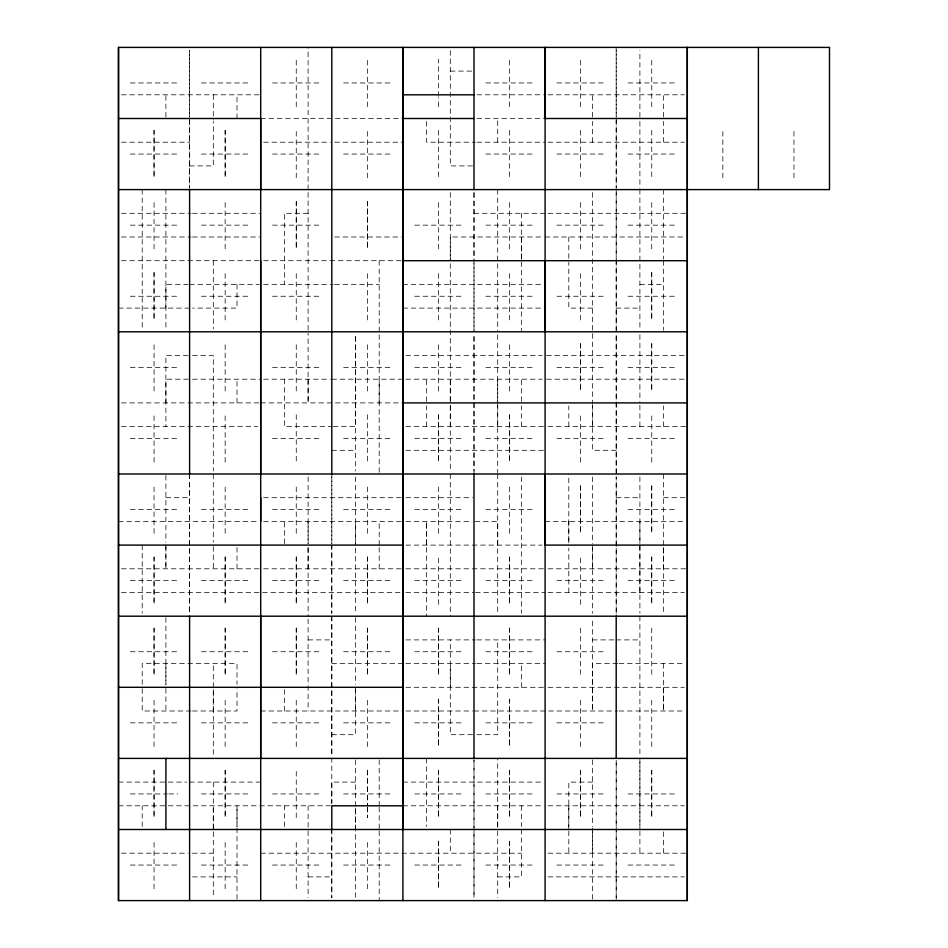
<?xml version="1.0" encoding="UTF-8"?>
<svg xmlns="http://www.w3.org/2000/svg" width="948" height="948" viewBox="0 0 948 948"><rect width="100%" height="100%" fill="white"/><g stroke="black" fill="none" stroke-linecap="round" stroke-linejoin="round"><path stroke-width="0.71" stroke-dasharray="4.74 3.56" d="M142.2 826.538L142.2 805.8M142.2 688.781L142.2 711L191.081 711M142.2 684.337L142.2 663.6L237 663.6L237 684.337M154.05 888.75L154.05 841.35M154.05 746.55L154.05 699.15M154.05 533.25L154.05 485.85M154.05 462.15L154.05 414.75M154.05 391.05L154.05 343.65M154.05 248.85L154.05 201.45M165.9 663.6L165.9 711M165.9 546.581L165.9 568.8L165.9 543.619M165.9 402.9L165.9 379.2L191.081 379.2M165.9 308.1L165.9 284.4L188.119 284.4M165.9 117.019L165.9 94.8M189.6 474L189.6 613.273L189.6 475.481M213.3 829.5L213.3 805.8M213.3 711L213.3 688.781L213.3 755.438M213.3 687.3L213.3 663.6M225.15 888.75L225.15 841.35M225.15 746.55L225.15 699.15M225.15 533.25L225.15 485.85M225.15 462.15L225.15 414.75M225.15 391.05L225.15 343.65M225.15 319.95L225.15 272.55M225.15 248.85L225.15 201.45M237 568.8L237 546.581M237 402.9L237 379.2M237 284.4L237 308.1L192.562 308.1M237 118.5L237 94.8M284.4 826.538L284.4 805.8M284.4 711L284.4 688.781M284.4 543.619L284.4 521.4M284.4 379.2L284.4 426.6L331.8 426.6M296.25 888.75L296.25 841.35M296.25 817.65L296.25 770.25M296.25 746.55L296.25 699.15M296.25 533.25L296.25 485.85M296.25 391.05L296.25 343.65M296.25 319.95L296.25 272.55M296.25 177.75L296.25 130.35M296.25 106.65L296.25 59.25M308.1 568.8L308.1 545.1M308.1 543.702L308.1 521.4M308.1 379.2L308.1 402.9L308.1 333.281M308.1 189.6L308.1 47.4M331.8 803.845L331.8 758.4M331.8 616.2L331.8 755.438L331.8 617.681M331.8 476.963L331.8 543.619L331.8 474M355.5 829.5L355.5 807.281M355.5 711L355.5 687.3M355.5 545.1L355.5 521.4M367.35 888.75L367.35 841.35M367.35 746.55L367.35 699.15M367.35 533.25L367.35 485.85M367.35 391.05L367.35 343.65M367.35 319.95L367.35 272.55M367.35 177.75L367.35 130.35M367.35 106.65L367.35 59.25M379.2 568.8L379.2 546.581M379.2 545.1L379.2 521.4M379.2 402.9L379.2 379.2M426.6 545.1L426.6 521.4L426.6 616.2M426.6 426.6L426.6 405.863M426.6 401.419L426.6 379.2M426.6 121.463L426.6 142.2L475.481 142.2M438.45 604.35L438.45 556.95M438.45 533.25L438.45 485.85M438.45 391.05L438.45 343.65M438.45 319.95L438.45 272.55M438.45 248.85L438.45 201.45M438.45 106.65L438.45 97.763M438.45 96.281L438.45 59.25M450.3 687.3L450.3 663.6M450.3 426.6L450.3 402.9M450.3 401.502L450.3 379.2M450.3 259.302L450.3 237L543.619 237M474 474L474 334.762L474 471.097M474 330.331L474 189.6M497.7 826.538L497.7 758.4M497.7 545.1L497.7 521.4L472.519 521.4M497.7 426.6L497.7 379.2M497.7 142.2L497.7 118.5M509.55 533.25L509.55 485.85M509.55 391.05L509.55 343.65M509.55 319.95L509.55 272.55M509.55 248.85L509.55 201.45M509.55 106.65L509.55 59.25M521.4 687.3L521.4 663.6M521.4 426.6L521.4 405.863M521.4 401.419L521.4 379.2M521.4 237L521.4 331.8M568.8 826.538L568.8 805.8M568.8 592.5L568.8 548.062M568.8 521.4L568.8 543.619L568.8 474M568.8 426.6L568.8 405.863M580.65 746.55L580.65 699.15M580.65 604.35L580.65 556.95M580.65 462.15L580.65 414.75M580.65 319.95L580.65 272.55M580.65 248.85L580.65 201.45M580.65 106.65L580.65 59.25M592.5 853.2L592.5 830.981M592.5 568.8L592.5 548.062M592.5 426.6L592.5 402.9M592.5 142.2L592.5 121.463M592.5 117.019L592.5 94.8M616.2 900.6L616.2 759.881L616.2 897.638M616.2 613.297L616.2 548.003M616.2 546.581L616.2 476.963L616.2 616.2M616.2 474L616.2 334.703M616.2 330.354L616.2 189.6L616.2 259.219M616.2 50.363L616.2 117.019L616.2 47.4M639.9 829.5L639.9 758.4L639.9 826.538M639.9 592.5L639.9 521.4M639.9 426.6L639.9 402.9M639.9 117.019L639.9 50.363M651.75 746.55L651.75 699.15M651.75 462.15L651.75 414.75M651.75 248.85L651.75 201.45M651.75 106.65L651.75 59.25M663.6 853.2L663.6 830.981M663.6 663.6L663.6 711L663.6 687.3M663.6 568.8L663.6 545.1M663.6 426.6L663.6 405.863M663.6 142.2L663.6 121.463M663.6 117.019L663.6 94.8M722.85 177.75L722.85 130.35M793.95 177.75L793.95 130.35M450.3 71.1L472.519 71.1M130.35 82.95L177.75 82.95M201.45 82.95L248.85 82.95M272.55 82.95L319.95 82.95M343.65 82.95L391.05 82.95M485.85 82.95L533.25 82.95M556.95 82.95L604.35 82.95M628.05 82.95L675.45 82.95M121.463 94.8L259.219 94.8M476.963 94.8L543.619 94.8M548.062 94.8L684.337 94.8M260.7 118.5L402.9 118.5M476.963 118.5L545.1 118.5M121.463 142.2L189.6 142.2M263.663 142.2L330.319 142.2M334.762 142.2L402.9 142.2M476.963 142.2L545.1 142.2M548.062 142.2L684.337 142.2M130.35 154.05L177.75 154.05M201.45 154.05L248.85 154.05M272.55 154.05L319.95 154.05M343.65 154.05L391.05 154.05M485.85 154.05L533.25 154.05M556.95 154.05L604.35 154.05M628.05 154.05L675.45 154.05M189.6 165.9L213.3 165.9L213.3 121.463M472.519 165.9L450.3 165.9L450.3 50.363M121.463 213.3L191.081 213.3M192.562 213.3L260.7 213.3M308.1 213.3L284.4 213.3L284.4 284.4M474 213.3L545.1 213.3M548.062 213.3L687.3 213.3M130.35 225.15L177.75 225.15M201.45 225.15L248.85 225.15M272.55 225.15L319.95 225.15M414.75 225.15L462.15 225.15M485.85 225.15L533.25 225.15M556.95 225.15L604.35 225.15M628.05 225.15L675.45 225.15M121.463 237L191.081 237M192.562 237L260.7 237M334.762 237L401.419 237M545.1 237L684.337 237M121.463 260.7L260.7 260.7M263.603 260.7L402.9 260.7M189.6 284.4L259.219 284.4M263.663 284.4L333.281 284.4M334.762 284.4L379.2 284.4M402.9 284.4L543.619 284.4M639.9 284.4L663.6 284.4M130.35 296.25L177.75 296.25M201.45 296.25L248.85 296.25M272.55 296.25L319.95 296.25M414.75 296.25L462.15 296.25M485.85 296.25L533.25 296.25M556.95 296.25L604.35 296.25M628.05 296.25L675.45 296.25M118.5 308.1L191.081 308.1M402.9 308.1L543.619 308.1M592.5 308.1L568.8 308.1L568.8 262.181M616.2 308.1L639.9 308.1M188.119 355.5L165.9 355.5L165.9 426.6M192.562 355.5L213.3 355.5L213.3 471.038M405.863 355.5L542.138 355.5M546.581 355.5L687.3 355.5M130.35 367.35L177.75 367.35M272.55 367.35L319.95 367.35M343.65 367.35L391.05 367.35M414.75 367.35L462.15 367.35M485.85 367.35L533.25 367.35M556.95 367.35L604.35 367.35M628.05 367.35L675.45 367.35M192.562 379.2L260.7 379.2M263.663 379.2L330.319 379.2M331.8 379.2L402.9 379.2M405.863 379.2L542.138 379.2M546.581 379.2L687.3 379.2M121.463 402.9L259.219 402.9M260.7 402.9L402.9 402.9M121.463 426.6L257.738 426.6M333.281 426.6L355.5 426.6L355.5 334.762L355.5 471.038M405.863 426.6L545.1 426.6M548.062 426.6L687.3 426.6M130.35 438.45L177.75 438.45M272.55 438.45L319.95 438.45M343.65 438.45L391.05 438.45M414.75 438.45L462.15 438.45M485.85 438.45L533.25 438.45M556.95 438.45L604.35 438.45M628.05 438.45L675.45 438.45M331.8 450.3L355.5 450.3M405.863 450.3L545.1 450.3M616.2 450.3L592.5 450.3L592.5 405.863M165.9 497.7L189.6 497.7M263.663 497.7L402.9 497.7M405.863 497.7L472.519 497.7M616.2 497.7L639.9 497.7M663.6 497.7L687.3 497.7M130.35 509.55L177.75 509.55M201.45 509.55L248.85 509.55M272.55 509.55L319.95 509.55M343.65 509.55L391.05 509.55M414.75 509.55L462.15 509.55M485.85 509.55L533.25 509.55M628.05 509.55L675.45 509.55M118.5 521.4L259.219 521.4M263.663 521.4L402.9 521.4M405.863 521.4L471.038 521.4M545.1 521.4L684.337 521.4M405.863 545.1L542.138 545.1M121.463 568.8L260.7 568.8M263.663 568.8L402.9 568.8M405.863 568.8L545.1 568.8M548.062 568.8L687.3 568.8M130.35 580.65L177.75 580.65M201.45 580.65L248.85 580.65M272.55 580.65L319.95 580.65M343.65 580.65L391.05 580.65M414.75 580.65L462.15 580.65M485.85 580.65L533.25 580.65M556.95 580.65L604.35 580.65M628.05 580.65L675.45 580.65M121.463 592.5L399.938 592.5M405.863 592.5L474 592.5M475.481 592.5L545.1 592.5M548.062 592.5L684.337 592.5M308.1 639.9L331.8 639.9M405.863 639.9L475.481 639.9M476.963 639.9L545.1 639.9M592.5 639.9L614.719 639.9M616.2 639.9L639.9 639.9M130.35 651.75L177.75 651.75M201.45 651.75L248.85 651.75M272.55 651.75L319.95 651.75M343.65 651.75L391.05 651.75M414.75 651.75L462.15 651.75M485.85 651.75L533.25 651.75M556.95 651.75L604.35 651.75M331.8 663.6L402.9 663.6M405.863 663.6L475.481 663.6M476.963 663.6L545.1 663.6M617.681 663.6L592.5 663.6L592.5 711L592.5 617.681M619.163 663.6L684.337 663.6M405.863 687.3L545.1 687.3M548.062 687.3L684.337 687.3M192.562 711L237 711L237 688.781M260.7 711L402.9 711M405.863 711L472.519 711M474 711L617.681 711M619.163 711L684.337 711M130.35 722.85L177.75 722.85M201.45 722.85L248.85 722.85M272.55 722.85L319.95 722.85M343.65 722.85L391.05 722.85M414.75 722.85L462.15 722.85M485.85 722.85L533.25 722.85M556.95 722.85L604.35 722.85M331.8 734.7L355.5 734.7L355.5 685.819M472.519 734.7L450.3 734.7L450.3 639.9M476.963 734.7L497.7 734.7L497.7 639.9M118.5 782.1L186.638 782.1M189.6 782.1L260.7 782.1M355.5 782.1L331.8 782.1L331.8 802.838M402.9 782.1L543.619 782.1M592.5 782.1L568.8 782.1L568.8 829.5M130.35 793.95L167.381 793.95M168.863 793.95L177.75 793.95M201.45 793.95L248.85 793.95M272.55 793.95L319.95 793.95M343.65 793.95L391.05 793.95M414.75 793.95L462.15 793.95M485.85 793.95L533.25 793.95M556.95 793.95L604.35 793.95M628.05 793.95L675.45 793.95M118.5 805.8L330.402 805.8M402.9 805.8L543.619 805.8M548.062 805.8L684.337 805.8M121.463 853.2L188.119 853.2M192.385 853.2L213.3 853.2M260.7 853.2L521.4 853.2M548.062 853.2L687.3 853.2M130.35 865.05L177.75 865.05M201.45 865.05L248.85 865.05M272.55 865.05L319.95 865.05M343.65 865.05L391.05 865.05M414.75 865.05L462.15 865.05M485.85 865.05L533.25 865.05M556.95 865.05L604.35 865.05M628.05 865.05L675.45 865.05M192.562 876.9L237 876.9M308.1 876.9L331.8 876.9M497.7 876.9L521.4 876.9L521.4 828.019M548.062 876.9L684.337 876.9M663.6 189.6L663.6 259.219M663.6 260.7L663.6 330.319M663.6 474L663.6 613.238M651.75 130.35L651.75 177.75M651.75 628.05L651.75 675.45M639.9 121.463L639.9 188.119M639.9 189.6L639.9 330.319M639.9 334.762L639.9 401.419M639.9 476.963L639.9 543.619M639.9 545.1L639.9 613.238M639.9 616.2L639.9 755.438M639.9 830.981L639.9 853.2M616.2 260.7L616.2 472.531M592.5 192.562L592.5 404.381M592.5 476.963L592.5 543.619M592.5 545.1L592.5 613.238M592.5 759.881L592.5 826.538M592.5 828.019L592.5 900.6M580.65 130.35L580.65 177.75M580.65 628.05L580.65 675.45M568.8 237L568.8 260.7M568.8 830.981L568.8 853.2M521.4 213.3L521.4 259.219M521.4 476.963L521.4 613.238M521.4 805.8L521.4 826.538M509.55 130.35L509.55 177.75M497.7 189.6L497.7 262.181M497.7 263.663L497.7 331.8M497.7 334.762L497.7 401.419M497.7 402.9L497.7 472.519M497.7 474L497.7 613.238M497.7 805.8L497.7 829.5M497.7 830.981L497.7 897.638M474 192.562L474 259.219M474 263.485L474 331.8M450.3 192.562L450.3 260.7M450.3 263.663L450.3 404.381M450.3 405.863L450.3 471.038M450.3 474L450.3 616.2M450.3 829.5L450.3 853.2M438.45 130.35L438.45 177.75M426.6 758.4L426.6 826.538M379.2 260.7L379.2 331.8M379.2 334.762L379.2 472.519M379.2 759.881L379.2 805.8M379.2 807.281L379.2 829.5M379.2 830.981L379.2 900.6M367.35 414.75L367.35 462.15M355.5 476.963L355.5 543.619M355.5 548.062L355.5 613.238M355.5 617.681L355.5 684.337M355.5 759.881L355.5 900.6M308.1 192.562L308.1 331.8M308.1 476.963L308.1 543.619M308.1 548.062L308.1 616.2M308.1 619.163L308.1 684.337M308.1 685.819L308.1 711M308.1 805.8L308.1 829.5M308.1 830.981L308.1 897.638M296.25 414.75L296.25 462.15M237 828.019L237 900.6M213.3 94.8L213.3 119.981M213.3 260.7L213.3 328.838M213.3 474L213.3 542.138M213.3 546.581L213.3 568.8M213.3 782.1L213.3 897.638M165.9 189.6L165.9 330.319M165.9 475.481L165.9 542.138M165.9 617.681L165.9 684.337M142.2 189.6L142.2 330.319M142.2 545.1L142.2 613.238M154.05 770.25L154.05 817.65L154.05 770.25M154.05 628.05L154.05 675.45L154.05 628.05M154.05 556.95L154.05 604.35L154.05 556.95M154.05 272.55L154.05 319.95L154.05 272.55M154.05 130.35L154.05 177.75L154.05 130.35M189.6 118.5L189.6 188.119L189.6 118.5M189.6 50.363L189.6 117.019L189.6 50.363M225.15 770.25L225.15 817.65L225.15 770.25M225.15 628.05L225.15 675.45L225.15 628.05M225.15 556.95L225.15 604.35L225.15 556.95M225.15 130.35L225.15 177.75L225.15 130.35M237 805.8L237 826.538L237 805.8M296.25 628.05L296.25 675.45L296.25 628.05M296.25 556.95L296.25 604.35L296.25 556.95M296.25 201.45L296.25 248.85L296.25 201.45M331.8 829.5L331.8 897.673L331.8 829.5M331.8 545.1L331.8 613.297L331.8 545.1M367.35 807.281L367.35 817.65L367.35 807.281M367.35 770.25L367.35 805.8L367.35 770.25M367.35 628.05L367.35 675.45L367.35 628.05M367.35 556.95L367.35 604.35L367.35 556.95M367.35 201.45L367.35 248.85L367.35 201.45M438.45 841.35L438.45 888.75L438.45 841.35M438.45 770.25L438.45 817.65L438.45 770.25M438.45 699.15L438.45 746.55L438.45 699.15M438.45 628.05L438.45 675.45L438.45 628.05M438.45 414.75L438.45 462.15L438.45 414.75M474 759.869L474 897.673L474 759.881M509.55 841.35L509.55 888.75L509.55 841.35M509.55 770.25L509.55 817.65L509.55 770.25M509.55 699.15L509.55 746.55L509.55 699.15M509.55 628.05L509.55 675.45L509.55 628.05M509.55 556.95L509.55 604.35L509.55 556.95M509.55 414.75L509.55 462.15L509.55 414.75M580.65 770.25L580.65 817.65L580.65 770.25M580.65 485.85L580.65 533.25L580.65 485.85M580.65 343.65L580.65 391.05L580.65 343.65M616.2 118.5L616.2 188.119L616.2 118.5M651.75 770.25L651.75 817.65L651.75 770.25M651.75 556.95L651.75 604.35L651.75 556.95M651.75 485.85L651.75 533.25L651.75 485.85M651.75 343.65L651.75 391.05L651.75 343.65M651.75 272.55L651.75 319.95L651.75 272.55"/><path stroke-width="1.42" d="M687.3 900.6L687.3 47.4L687.3 900.6L118.5 900.6L118.5 47.4L829.5 47.4L829.5 189.6L118.5 189.6M189.6 616.2L189.6 900.6M189.6 189.6L189.6 474M260.7 758.4L260.7 616.2M260.7 521.4L260.7 497.7M260.7 474L260.7 47.4M331.8 829.5L331.8 805.8L402.9 805.8M331.8 474L331.8 47.4M402.9 829.5L402.9 47.4L402.9 900.6M474 758.4L474 474M545.1 474L545.1 545.1L687.3 545.1M545.1 331.8L545.1 260.7M616.2 758.4L616.2 616.2M758.4 189.6L758.4 47.4M402.9 94.8L474 94.8M118.5 118.5L260.7 118.5L260.7 189.6M402.9 118.5L474 118.5M687.3 118.5L545.1 118.5L545.1 47.4L545.1 900.6M402.9 260.7L687.3 260.7M118.5 331.8L687.3 331.8M402.9 402.9L687.3 402.9M118.5 474L687.3 474M118.5 545.1L402.9 545.1M118.5 616.2L687.3 616.2M118.5 687.3L402.9 687.3M118.5 758.4L687.3 758.4M118.5 829.5L687.3 829.5M474 47.4L474 189.6M260.7 260.7L260.7 900.6M165.9 758.4L165.9 829.5M118.5 47.4L118.5 900.6"/></g></svg>
